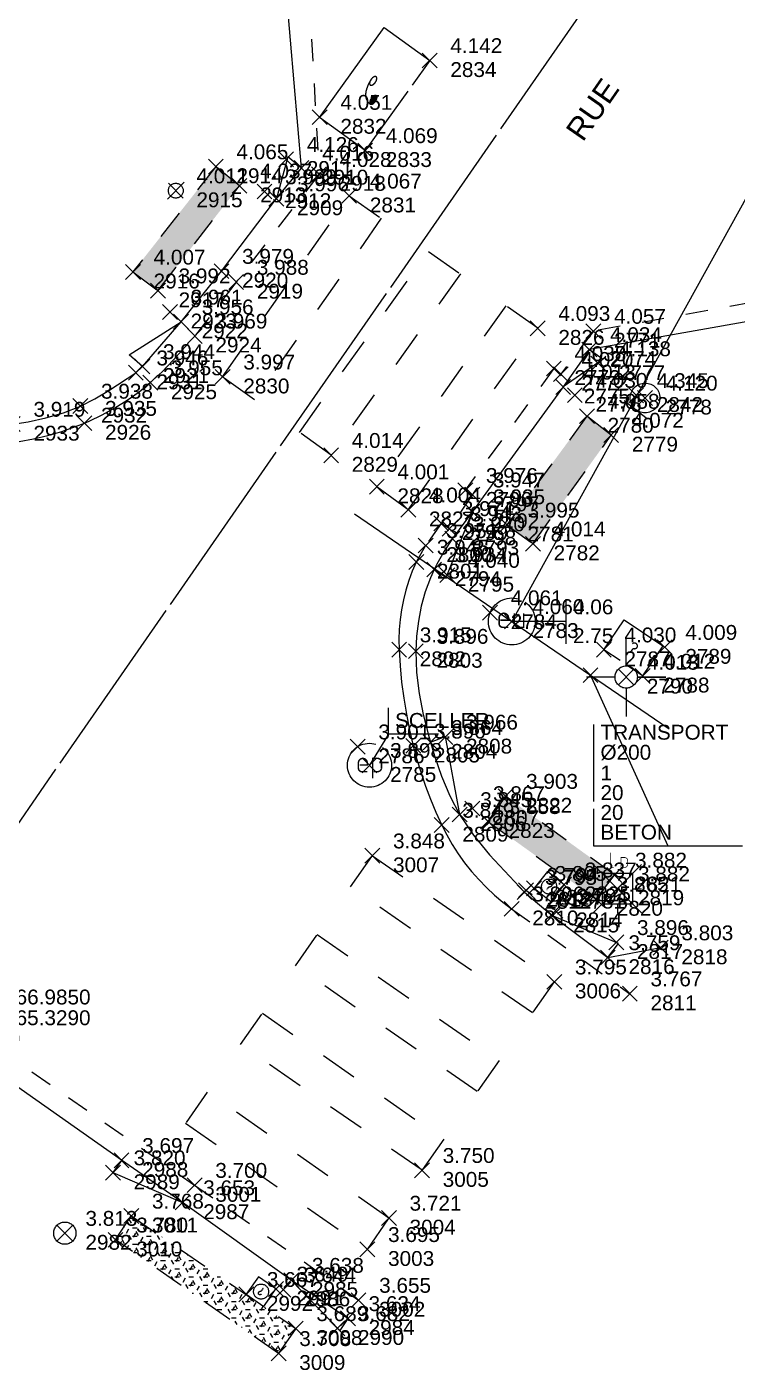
# Model space of a CAD drawing. Header units: metres. Extents: x 1223562 to 1223801, y 7191360 to 7191620.
# Drawn here: x 1223668.85 to 1223678.42, y 7191360.48 to 7191378.57 of the extents above; entities that cross this region are included whole.
import ezdxf
from ezdxf.enums import TextEntityAlignment as Align

# ---------------------------------------------------------------- set-up
doc = ezdxf.new("R2010")
doc.units = ezdxf.units.M
doc.header["$PDMODE"] = 3
doc.header["$PDSIZE"] = 0.1
for name, pattern in [('LL_0822', [2.5, 2.5, 0]), ('LL_0824', [0.35, 0.1, -0.25]), ('LL_0828', [0.8, 0.4, -0.4]), ('LL_0829', [0.6, 0.3, -0.3]), ('ML_0862', [1, 0.5, -0.5]), ('Socle_Continu', [2.5, 2.5, 0]), ('YL_2901', [2.5, 2.5, 0])]:
    doc.linetypes.add(name, pattern=pattern)
for name, color, linetype, lineweight, true_color in [('EAUPL_SCI', 5, 'Socle_Continu', 13, 0x0000ff), ('EAUPL_SCS', 5, 'Socle_Continu', 13, 0x0000ff), ('EAUUS_PSI', 7, 'Socle_Continu', 13, 0x7f3f00), ('EAUUS_SCI', 7, 'Socle_Continu', 13, 0x7f3f00), ('EAUUS_SCS', 7, 'Socle_Continu', 13, 0x7f3f00), ('EAUUS_SCT', 7, 'Socle_Continu', 13, 0x7f3f00), ('SIGTR_PSS', 7, 'Socle_Continu', 13, 0x9966cc), ('SIGTS_PSS', 7, 'Socle_Continu', 13, 0x9966cc)]:
    doc.layers.add(name, color=color, linetype=linetype, lineweight=lineweight, true_color=true_color)
for name, color, linetype, lineweight in [('EAUPO_SCS', 140, 'Socle_Continu', 13), ('ECPUB_SCS', 30, 'Socle_Continu', 13), ('HABIL_SCI', 7, 'Socle_Continu', 13), ('INDET_SCS', 7, 'Socle_Continu', 13), ('MARQU_SCS', 7, 'Socle_Continu', 13), ('SIGNV_SCS', 20, 'Socle_Continu', 13), ('SIGTA_SCI', 7, 'Socle_Continu', 13), ('SIGTM_PSI', 1, 'Socle_Continu', 13), ('SIGTM_SCI', 1, 'Socle_Continu', 13), ('SIGTO_PSI', 255, 'Socle_Continu', 13), ('SIGTO_SCI', 255, 'Socle_Continu', 13), ('TELEC_SCS', 3, 'Socle_Continu', 13), ('VOIRH_SCS', 7, 'Socle_Continu', 13), ('VOIRI_SCS', 7, 'Socle_Continu', 13)]:
    doc.layers.add(name, color=color, linetype=linetype, lineweight=lineweight)
doc.styles.add('Reseaux', font='arial.ttf')
doc.styles.get("Standard").update_dxf_attribs({"font": 'arial.ttf'})
doc.linetypes.add('CL_0181', pattern='A,3,-0.15,0.4,-0.381,["eu",Standard,S=0.254,R=0,X=-0.2,Y=-0.1],-0.381,0.4,-0.15', length=4.862)
pattern_1 = [(0, (0, 0), (0, 0.1099852), [0.0635, -0.127]), (120, (0, 0), (-0.0952499772403, -0.0549926), [0.0635, -0.127]), (60, (0.0635, 0), (-0.0952499772403, 0.0549926), [0.0635, -0.127])]

# ---------------------------------------------------------------- blocks, each defined once
blk = doc.blocks.new('YP_2900')
at = {"layer": 'SIGTO_PSI', "linetype": 'Socle_Continu'}
blk.add_line((0.5, 0), (0, 0), dxfattribs=at)
at = {"layer": 'SIGTO_PSI', "linetype": 'Socle_Continu', "flags": 128}
blk.add_lwpolyline([(0.5, -0.55), (0.5, 0.55)], dxfattribs=at)
at = {"layer": 'SIGTO_PSI', "color": 7, "linetype": 'Socle_Continu'}
blk.add_point((0, 0), dxfattribs=at)
at = {"layer": 'SIGTM_PSI', "color": 1, "linetype": 'Socle_Continu'}
blk.add_attdef('MAT', (0.589, 0.345), '', height=0.2, dxfattribs=at)
at = {"layer": 'SIGTM_PSI', "linetype": 'Socle_Continu', "flags": 9}
blk.add_attdef('CALQUE_MAT', (1.598, -0.695), '', height=0.2, dxfattribs=at)
at = {"layer": 'SIGTO_PSI', "linetype": 'Socle_Continu', "flags": 9}
for tag, p in [('ID', (1.598, 0.59)), ('NATURE', (1.598, 0.269)), ('FAMILLE', (1.598, -0.052)), ('CALQUE', (1.598, -0.374)), ('PCRS', (1.598, -1.016))]:
    blk.add_attdef(tag, p, '', height=0.2, dxfattribs=at)
at = {"layer": 'SIGTO_PSI', "linetype": 'Socle_Continu'}
for tag, p in [('X=', (0.589, 0.075)), ('Y=', (0.589, -0.204)), ('Z=', (0.589, -0.482))]:
    blk.add_attdef(tag, p, '', height=0.2, dxfattribs=at)
blk = doc.blocks.new('YP_1521')
at = {"layer": 'SIGTO_SCI', "color": 7, "linetype": 'Socle_Continu'}
blk.add_point((0, 0), dxfattribs=at)
at = {"layer": 'SIGTA_SCI', "linetype": 'Socle_Continu'}
blk.add_attdef('ALT', (0.278, 0.099), '', height=0.2, dxfattribs=at)
at = {"layer": 'SIGTA_SCI', "linetype": 'Socle_Continu', "flags": 9}
blk.add_attdef('CALQUE_ALT', (1.69, -1.18), '', height=0.2, dxfattribs=at)
at = {"layer": 'SIGTM_SCI', "linetype": 'Socle_Continu'}
blk.add_attdef('MAT', (0.278, -0.223), '', height=0.2, dxfattribs=at)
at = {"layer": 'SIGTM_SCI', "linetype": 'Socle_Continu', "flags": 9}
blk.add_attdef('CALQUE_MAT', (1.69, -1.501), '', height=0.2, dxfattribs=at)
at = {"layer": 'SIGTO_SCI', "linetype": 'Socle_Continu', "flags": 9}
for tag, p in [('ID', (1.69, 0.105)), ('NATURE', (1.69, -0.216)), ('FAMILLE', (1.69, -0.538)), ('CALQUE', (1.69, -0.859)), ('PCRS', (1.69, -1.823))]:
    blk.add_attdef(tag, p, '', height=0.2, dxfattribs=at)
blk = doc.blocks.new('LP_0841')
at = {"layer": 'VOIRI_SCS', "linetype": 'Socle_Continu', "flags": 128}
blk.add_lwpolyline([(0, 0), (0, 0.5), (1, 0)], dxfattribs=at)
at = {"layer": 'VOIRI_SCS', "linetype": 'Socle_Continu', "flags": 9}
for tag, p in [('ID', (1.428, 0.548)), ('NATURE', (1.428, 0.227)), ('FAMILLE', (1.428, -0.095)), ('CALQUE', (1.428, -0.416)), ('PCRS', (1.428, -0.737))]:
    blk.add_attdef(tag, p, '', height=0.2, dxfattribs=at)
blk = doc.blocks.new('HP_0569')
at = {"layer": 'SIGNV_SCS', "linetype": 'Socle_Continu'}
blk.add_line((-0.2, -0.2), (0.2, -0.2), dxfattribs=at)
blk.add_circle((0, 0), 0.2, dxfattribs=at)
at = {"layer": 'SIGNV_SCS', "linetype": 'Socle_Continu', "flags": 9}
for tag, p in [('ID', (0.713, 0.595)), ('NATURE', (0.713, 0.273)), ('FAMILLE', (0.713, -0.048)), ('CALQUE', (0.713, -0.369)), ('PCRS', (0.713, -0.69))]:
    blk.add_attdef(tag, p, '', height=0.2, dxfattribs=at)
blk = doc.blocks.new('CP_0161')
at = {"layer": 'EAUUS_SCS', "linetype": 'Socle_Continu', "const_width": 0.0333, "flags": 128}
for points in [[(-0.071, -0.125), (-0.195, -0.125, -0.405328), (-0.27, -0.05), (-0.27, 0.075, -0.999132), (-0.071, 0.075), (-0.071, 0.025), (-0.245, 0.025)], [(0.054, 0.175), (0.054, -0.038, 0.410802), (0.141, -0.125), (0.253, -0.125), (0.253, 0.175)]]:
    blk.add_lwpolyline(points, format="xyb", dxfattribs=at)
at = {"layer": 'EAUUS_SCS', "linetype": 'Socle_Continu'}
blk.add_circle((0, 0), 0.5, dxfattribs=at)
at = {"layer": 'EAUUS_SCS', "linetype": 'Socle_Continu', "flags": 9}
for tag, p in [('ID', (0.989, 0.577)), ('NATURE', (0.989, 0.255)), ('FAMILLE', (0.989, -0.066)), ('CALQUE', (0.989, -0.387)), ('PCRS', (0.989, -0.709)), ('TYPE', (0.989, -1.03))]:
    blk.add_attdef(tag, p, '', height=0.2, dxfattribs=at)
blk = doc.blocks.new('KP_0764')
at = {"layer": 'INDET_SCS', "linetype": 'Socle_Continu', "flags": 128}
blk.add_lwpolyline([(0, 1), (1, 1), (1, 0), (0, 0)], close=True, dxfattribs=at)
blk.add_lwpolyline([(0.437, 0.578, -1), (0.562, 0.578, -0.209077), (0.53, 0.497, 0.201083), (0.5, 0.426), (0.5, 0.391)], format="xyb", dxfattribs=at)
at = {"layer": 'INDET_SCS', "linetype": 'Socle_Continu'}
blk.add_lwpolyline([(0.494, 0.365, 0.098491), (0.493, 0.362, 0.098491), (0.492, 0.359, 0.098491), (0.493, 0.356, 0.098491), (0.494, 0.354, 0.098491), (0.497, 0.352, 0.098491), (0.5, 0.352, 0.098491), (0.503, 0.352, 0.098491), (0.506, 0.354, 0.098491), (0.507, 0.356, 0.098491), (0.508, 0.359, 0.098491), (0.507, 0.362, 0.098491), (0.506, 0.365, 0.098491), (0.503, 0.367, 0.098491), (0.5, 0.367, 0.098491), (0.497, 0.367, 0.098491)], format="xyb", close=True, dxfattribs=at)
blk.add_lwpolyline([(0.494, 0.365, 0.098491), (0.493, 0.362, 0.098491), (0.492, 0.359, 0.098491), (0.493, 0.356, 0.098491), (0.494, 0.354, 0.098491), (0.497, 0.352, 0.098491), (0.5, 0.352, 0.098491), (0.503, 0.352, 0.098491), (0.506, 0.354, 0.098491), (0.507, 0.356, 0.098491), (0.508, 0.359, 0.098491), (0.507, 0.362, 0.098491), (0.506, 0.365, 0.098491), (0.503, 0.367, 0.098491), (0.5, 0.367, 0.098491), (0.497, 0.367, 0.098491)], format="xyb", close=True, dxfattribs=at)
at = {"layer": 'INDET_SCS', "linetype": 'Socle_Continu', "flags": 9}
for tag, p in [('ID', (1.453, 0.86)), ('NATURE', (1.453, 0.539)), ('FAMILLE', (1.453, 0.218)), ('CALQUE', (1.453, -0.103)), ('PCRS', (1.453, -0.425))]:
    blk.add_attdef(tag, p, '', height=0.2, dxfattribs=at)
blk = doc.blocks.new('YP_2908')
at = {"layer": 'SIGTR_PSS', "linetype": 'Socle_Continu'}
for p, q in [((0, 0.15), (0, 0.533)), ((-0.15, 0), (-0.533, 0)), ((0.15, 0), (0.533, 0)), ((0.533, 0), (0.15, 0)), ((0, -0.15), (0, -0.533))]:
    blk.add_line(p, q, dxfattribs=at)
blk.add_circle((0, 0), 0.15, dxfattribs=at)
at = {"layer": 'SIGTR_PSS', "linetype": 'Socle_Continu', "flags": 9}
for tag, p in [('ID', (0.884, 0.274)), ('NATURE', (0.884, -0.047)), ('FAMILLE', (0.884, -0.368)), ('CALQUE', (0.884, -0.689)), ('PCRS', (0.884, -1.011))]:
    blk.add_attdef(tag, p, '', height=0.2, dxfattribs=at)
blk = doc.blocks.new('LP_0842')
at = {"layer": 'VOIRI_SCS', "linetype": 'Socle_Continu', "flags": 128}
blk.add_lwpolyline([(1, 0), (1, 0.5), (0, 0)], dxfattribs=at)
at = {"layer": 'VOIRI_SCS', "linetype": 'Socle_Continu', "flags": 9}
for tag, p in [('ID', (1.488, 0.614)), ('NATURE', (1.488, 0.292)), ('FAMILLE', (1.488, -0.029)), ('CALQUE', (1.488, -0.35)), ('PCRS', (1.488, -0.672))]:
    blk.add_attdef(tag, p, '', height=0.2, dxfattribs=at)
blk = doc.blocks.new('GP_0481')
at = {"layer": 'ECPUB_SCS', "linetype": 'Socle_Continu'}
for p, q in [((-0.325, 0.325), (0, 0)), ((0.203, 0.203), (-0.203, 0.203)), ((-0.203, 0.203), (-0.203, -0.203)), ((0, 0), (0.325, 0.325)), ((0.203, 0.203), (0.203, -0.203)), ((0, 0), (-0.325, -0.325)), ((-0.203, 0), (-0.325, 0)), ((0.325, -0.325), (0, 0)), ((0.203, 0), (0.325, 0)), ((-0.203, -0.203), (0.203, -0.203)), ((0, -0.203), (0, -0.325))]:
    blk.add_line(p, q, dxfattribs=at)
at = {"layer": 'ECPUB_SCS', "linetype": 'Socle_Continu', "const_width": 0.01, "flags": 128}
for points in [[(-0.092, 0.487), (-0.092, 0.321, 0.378783), (-0.059, 0.287), (-0.048, 0.287)], [(0.048, 0.22), (0.048, 0.42), (0.098, 0.42, -0.410802), (0.137, 0.381), (0.137, 0.323, -0.396178), (0.098, 0.287), (0.059, 0.287)]]:
    blk.add_lwpolyline(points, format="xyb", dxfattribs=at)
at = {"layer": 'ECPUB_SCS', "linetype": 'Socle_Continu', "flags": 9}
for tag, p in [('ID', (0.722, 0.587)), ('NATURE', (0.722, 0.266)), ('FAMILLE', (0.722, -0.055)), ('CALQUE', (0.722, -0.377)), ('PCRS', (0.722, -0.698))]:
    blk.add_attdef(tag, p, '', height=0.2, dxfattribs=at)
blk = doc.blocks.new('KP_0763')
at = {"layer": 'INDET_SCS', "linetype": 'Socle_Continu'}
blk.add_lwpolyline([(0, 0), (1, 0), (1, 1), (0, 1)], close=True, dxfattribs=at)
at = {"layer": 'INDET_SCS', "linetype": 'Socle_Continu', "flags": 128}
blk.add_lwpolyline([(0.426, 0.592, -1), (0.574, 0.592, -0.209077), (0.535, 0.496, 0.201083), (0.5, 0.412), (0.5, 0.371)], format="xyb", dxfattribs=at)
at = {"layer": 'INDET_SCS', "linetype": 'Socle_Continu'}
blk.add_lwpolyline([(0.494, 0.341, 0.098491), (0.492, 0.338, 0.098491), (0.491, 0.335, 0.098491), (0.492, 0.331, 0.098491), (0.494, 0.328, 0.098491), (0.496, 0.326, 0.098491), (0.5, 0.325, 0.098491), (0.504, 0.326, 0.098491), (0.506, 0.328, 0.098491), (0.508, 0.331, 0.098491), (0.509, 0.335, 0.098491), (0.508, 0.338, 0.098491), (0.506, 0.341, 0.098491), (0.504, 0.343, 0.098491), (0.5, 0.344, 0.098491), (0.496, 0.343, 0.098491)], format="xyb", close=True, dxfattribs=at)
blk.add_circle((0.5, 0.5), 0.353, dxfattribs=at)
at = {"layer": 'INDET_SCS', "linetype": 'Socle_Continu', "flags": 9}
for tag, p in [('NATURE', (1.315, 0.544)), ('ID', (1.315, 0.865)), ('CALQUE', (1.315, -0.099)), ('FAMILLE', (1.315, 0.223)), ('PCRS', (1.315, -0.42))]:
    blk.add_attdef(tag, p, '', height=0.2, dxfattribs=at)
blk = doc.blocks.new('AP_0001')
at = {"layer": 'EAUPO_SCS', "linetype": 'Socle_Continu'}
blk.add_line((0.113, 0.113), (-0.113, -0.113), dxfattribs=at)
blk.add_circle((0, 0), 0.1, dxfattribs=at)
at = {"layer": 'EAUPO_SCS', "linetype": 'Socle_Continu', "flags": 9}
for tag, p in [('ID', (0.809, 0.507)), ('NATURE', (0.809, 0.186)), ('FAMILLE', (0.809, -0.135)), ('CALQUE', (0.809, -0.456)), ('PCRS', (0.809, -0.778))]:
    blk.add_attdef(tag, p, '', height=0.2, dxfattribs=at)
blk = doc.blocks.new('LP_0844')
at = {"layer": 'VOIRI_SCS', "linetype": 'Socle_Continu'}
blk.add_circle((0, 0), 0.15, dxfattribs=at)
at = {"layer": 'VOIRI_SCS', "linetype": 'Socle_Continu', "flags": 9}
for tag, p in [('ID', (0.914, 0.102)), ('NATURE', (0.914, -0.22)), ('FAMILLE', (0.914, -0.541)), ('CALQUE', (0.914, -0.862)), ('PCRS', (0.914, -1.183))]:
    blk.add_attdef(tag, p, '', height=0.2, dxfattribs=at)
blk = doc.blocks.new('BP_0081')
at = {"layer": 'EAUPL_SCS', "linetype": 'Socle_Continu', "const_width": 0.0333, "flags": 128}
for points in [[(-0.051, -0.144), (-0.176, -0.144, -0.424), (-0.251, -0.069), (-0.251, 0.056, -0.997785), (-0.051, 0.056), (-0.051, 0.006), (-0.226, 0.006)], [(0.073, -0.295), (0.073, 0.156), (0.186, 0.156, -0.410802), (0.273, 0.068), (0.273, -0.062, -0.396178), (0.186, -0.144), (0.098, -0.144)]]:
    blk.add_lwpolyline(points, format="xyb", dxfattribs=at)
at = {"layer": 'EAUPL_SCS', "linetype": 'Socle_Continu'}
blk.add_circle((0, 0), 0.5, dxfattribs=at)
at = {"layer": 'EAUPL_SCS', "linetype": 'Socle_Continu', "flags": 9}
for tag, p in [('ID', (0.931, 0.67)), ('NATURE', (0.931, 0.348)), ('FAMILLE', (0.931, 0.027)), ('CALQUE', (0.931, -0.294)), ('PCRS', (0.931, -0.615)), ('TYPE', (0.931, -0.937))]:
    blk.add_attdef(tag, p, '', height=0.2, dxfattribs=at)
blk = doc.blocks.new('*U82')
at = {"layer": 'EAUPL_SCI', "linetype": 'Socle_Continu'}
blk.add_line((0.255, 0.417), (0, 0), dxfattribs=at)
at = {"layer": 'EAUPL_SCI', "linetype": 'Socle_Continu', "flags": 128}
blk.add_lwpolyline([(0.928, 0.417), (0.255, 0.417), (0.255, 0.774)], dxfattribs=at)
at = {"layer": 'EAUPL_SCI', "linetype": 'Socle_Continu'}
blk.add_point((0, 0), dxfattribs=at)
blk.add_attdef('TXT', (0.344, 0.504), '', height=0.2, dxfattribs=at)
at = {"layer": 'EAUPL_SCI', "linetype": 'Socle_Continu', "flags": 9}
for tag, p in [('ID', (1.967, 0.144)), ('NATURE', (1.967, -0.177)), ('FAMILLE', (1.967, -0.499)), ('CALQUE', (1.967, -0.82)), ('PCRS', (1.967, -1.141))]:
    blk.add_attdef(tag, p, '', height=0.2, dxfattribs=at)
blk = doc.blocks.new('CP_2101')
at = {"layer": 'EAUUS_PSI', "linetype": 'Socle_Continu'}
blk.add_line((0.733, 0), (0, 0), dxfattribs=at)
at = {"layer": 'EAUUS_PSI', "linetype": 'Socle_Continu', "flags": 128}
blk.add_lwpolyline([(0.733, -0.3), (0.733, 0.3)], dxfattribs=at)
at = {"layer": 'EAUUS_PSI', "linetype": 'Socle_Continu'}
blk.add_point((0, 0), dxfattribs=at)
at = {"layer": 'EAUUS_PSI', "linetype": 'Socle_Continu', "style": 'Reseaux', "flags": 9}
for tag, p in [('ID', (2.525, 0.541)), ('NATURE', (2.525, 0.22))]:
    blk.add_attdef(tag, p, '', height=0.2, dxfattribs=at)
at = {"layer": 'EAUUS_PSI', "linetype": 'Socle_Continu'}
for tag, p in [('TAMPON', (0.824, 0.196)), ('RADIER', (0.824, -0.192))]:
    blk.add_attdef(tag, text='', height=0.2, dxfattribs=at).set_placement(p, align=Align.MIDDLE_LEFT)
at = {"layer": 'EAUUS_PSI', "linetype": 'Socle_Continu', "flags": 9}
for tag, p in [('FAMILLE', (2.525, -0.101)), ('CALQUE', (2.525, -0.423)), ('PCRS', (2.525, -0.744))]:
    blk.add_attdef(tag, p, '', height=0.2, dxfattribs=at)
blk = doc.blocks.new('IP_0645')
at = {"layer": 'TELEC_SCS', "linetype": 'Socle_Continu'}
h = blk.add_hatch(color=256, dxfattribs=at)
edge = h.paths.add_edge_path()
edge.add_ellipse((0.552, 0.603), major_axis=(-0.0325, 0.0325), ratio=1, start_angle=-134.959, end_angle=45.041, ccw=False)
edge.add_ellipse((0.552, 0.603), major_axis=(0.0325, 0.0325), ratio=1, start_angle=135.041, end_angle=315.041, ccw=False)
h = blk.add_hatch(color=256, dxfattribs=at)
edge = h.paths.add_edge_path()
edge.add_ellipse((0.414, 0.404), major_axis=(0.0324, 0.0324), ratio=1, start_angle=-44.959, end_angle=135.041, ccw=False)
edge.add_ellipse((0.414, 0.404), major_axis=(0.0324, 0.0324), ratio=1, start_angle=135.041, end_angle=315.041, ccw=False)
at = {"layer": 'TELEC_SCS', "linetype": 'Socle_Continu', "flags": 128}
blk.add_lwpolyline([(0, 1), (1, 1), (1, 0), (0, 0)], close=True, dxfattribs=at)
at = {"layer": 'TELEC_SCS', "linetype": 'Socle_Continu'}
for points in [[(0.47, 0.622, 0.070816), (0.429, 0.592, 0.035655), (0.413, 0.573, 0.098491)], [(0.55, 0.649, 0.060394), (0.492, 0.633, 0.025244), (0.47, 0.622, 0.098491)], [(0.598, 0.603, 0.098311), (0.594, 0.621, 0.098491), (0.584, 0.636, 0.098491), (0.57, 0.646, 0.098491), (0.552, 0.649, 0.098491), (0.534, 0.646, 0.098491), (0.52, 0.636, 0.098491), (0.51, 0.621, 0.098491), (0.506, 0.603, 0.000179), (0.506, 0.603, 0.098491)], [(0.378, 0.5, 0.062521), (0.367, 0.41, 0.003745), (0.367, 0.404, 0.098491)], [(0.413, 0.573, 0.059478), (0.388, 0.529, 0.035459), (0.378, 0.5, 0.098491)], [(0.506, 0.603, 0.098311), (0.51, 0.586, 0.098491), (0.52, 0.571, 0.098491), (0.534, 0.561, 0.098491), (0.552, 0.557, 0.098491), (0.57, 0.561, 0.098491), (0.584, 0.571, 0.098491), (0.594, 0.586, 0.098491), (0.598, 0.603, 0.000179), (0.598, 0.603, 0.098491)], [(0.46, 0.404, 0.098311), (0.457, 0.422, 0.098491), (0.447, 0.437, 0.098491), (0.432, 0.447, 0.098491), (0.414, 0.45, 0.098491), (0.397, 0.447, 0.098491), (0.382, 0.437, 0.098491), (0.372, 0.422, 0.098491), (0.369, 0.404, 0.000179), (0.369, 0.404, 0.098491)], [(0.369, 0.404, 0.098311), (0.372, 0.387, 0.098491), (0.382, 0.372, 0.098491), (0.397, 0.362, 0.098491), (0.414, 0.359, 0.098491), (0.432, 0.362, 0.098491), (0.447, 0.372, 0.098491), (0.457, 0.387, 0.098491), (0.46, 0.404, 0.000179), (0.46, 0.404, 0.098491)]]:
    blk.add_lwpolyline(points, format="xyb", dxfattribs=at)
at = {"layer": 'TELEC_SCS', "linetype": 'Socle_Continu', "flags": 9}
for tag, p in [('ID', (1.139, 0.951)), ('NATURE', (1.139, 0.63)), ('FAMILLE', (1.139, 0.309)), ('CALQUE', (1.139, -0.012)), ('PCRS', (1.139, -0.334))]:
    blk.add_attdef(tag, p, '', height=0.2, dxfattribs=at)
blk = doc.blocks.new('*U91')
at = {"layer": 'EAUUS_SCI', "linetype": 'Socle_Continu'}
blk.add_line((1.045, -2.301), (0, 0), dxfattribs=at)
at = {"layer": 'EAUUS_SCI', "linetype": 'Socle_Continu', "flags": 128}
blk.add_lwpolyline([(2.045, -2.301), (0.045, -2.301), (0.045, -0.663)], dxfattribs=at)
at = {"layer": 'EAUUS_SCI', "linetype": 'Socle_Continu'}
blk.add_point((0, 0), dxfattribs=at)
at = {"layer": 'EAUUS_SCI', "linetype": 'Socle_Continu', "flags": 9}
for tag, p in [('ID', (2.47, 1.418)), ('NATURE', (2.47, 1.097)), ('FAMILLE', (2.47, 0.776)), ('CALQUE', (2.47, 0.454))]:
    blk.add_attdef(tag, p, '', height=0.2, dxfattribs=at)
at = {"layer": 'EAUUS_SCI', "linetype": 'Socle_Continu'}
for tag, p in [('TYPE', (0.134, -0.868)), ('DIAM', (0.134, -1.138)), ('NBR', (0.134, -1.417)), ('LARG', (0.134, -1.682)), ('HAUT', (0.134, -1.948)), ('MATER', (0.134, -2.214))]:
    blk.add_attdef(tag, p, '', height=0.2, dxfattribs=at)
blk = doc.blocks.new('ZP_1565')
at = {"layer": 'HABIL_SCI', "linetype": 'Socle_Continu'}
blk.add_attdef('TYPE', text='', height=0.3, dxfattribs=at).set_placement((0, 0), align=Align.MIDDLE_CENTER)
at = {"layer": 'HABIL_SCI', "linetype": 'Socle_Continu', "flags": 9}
for tag, p in [('ID', (0.547, -0.599)), ('NATURE', (0.547, -0.92)), ('FAMILLE', (0.547, -1.242)), ('CALQUE', (0.547, -1.563)), ('PCRS', (0.533, -1.833))]:
    blk.add_attdef(tag, p, '', height=0.2, dxfattribs=at)

msp = doc.modelspace()

# ---------------------------------------------------------------- hatches: boundary and pattern name
at = {"layer": 'VOIRH_SCS', "linetype": 'Socle_Continu'}
h = msp.add_hatch(dxfattribs=at)
h.set_pattern_fill('LL_0828', color=256, pattern_type=2)
h.set_pattern_definition(pattern_1)
h.paths.add_polyline_path([(1223766.644, 7191534.093), (1223766.476, 7191533.745), (1223767.544, 7191533.222), (1223767.716, 7191533.563)])
h.paths.add_polyline_path([(1223764.146, 7191526.481), (1223763.998, 7191526.123), (1223762.912, 7191526.626), (1223763.07, 7191526.987)])
h.paths.add_polyline_path([(1223761.261, 7191547.655), (1223761.611, 7191547.482), (1223761.318, 7191546.958), (1223760.632, 7191545.631), (1223760.366, 7191545.094), (1223760.009, 7191545.268), (1223760.274, 7191545.798), (1223760.97, 7191547.133)])
h.paths.add_polyline_path([(1223769.075, 7191542.832), (1223768.72, 7191543.01), (1223768.187, 7191541.953), (1223768.53, 7191541.765)])
h.paths.add_polyline_path([(1223676.723, 7191373.072), (1223676.396, 7191373.327), (1223675.318, 7191371.862), (1223675.669, 7191371.608)])
h.paths.add_polyline_path([(1223671.716, 7191376.429), (1223671.397, 7191376.687), (1223670.281, 7191375.269), (1223670.618, 7191375.016)])
h = msp.add_hatch(dxfattribs=at)
h.set_pattern_fill('LL_0828', color=256, pattern_type=2)
h.set_pattern_definition(pattern_1)
h.paths.add_polyline_path([(1223665.464, 7191374.607), (1223665.695, 7191374.928), (1223667.18, 7191373.925), (1223666.958, 7191373.591)])
h.paths.add_polyline_path([(1223676.52, 7191366.822), (1223676.766, 7191367.148), (1223675.298, 7191368.209), (1223675.063, 7191367.87)])
h = msp.add_hatch(dxfattribs=at)
h.set_pattern_fill('LL_0828', color=256, pattern_type=2)
h.set_pattern_definition(pattern_1)
h.paths.add_polyline_path([(1223672.473, 7191361.041), (1223672.243, 7191360.705), (1223670.046, 7191362.234), (1223670.259, 7191362.556)])

# ---------------------------------------------------------------- linework, layer by layer
at = {"layer": 'EAUUS_SCT', "linetype": 'CL_0181'}
for points in [[(1223737.335, 7191412.048, 6.4), (1223706.352, 7191429.98, 5.23), (1223692.286, 7191401.11, 3.7), (1223675.384, 7191370.562, 2.75)], [(1223673.265, 7191372.009, 2.75), (1223675.384, 7191370.562, 2.75)], [(1223675.384, 7191370.562, 2.75), (1223677.503, 7191369.114, 2.75)]]:
    msp.add_polyline3d(points, dxfattribs=at)
at = {"layer": 'MARQU_SCS', "linetype": 'ML_0862'}
for points in [[(1223671.489, 7191373.856, 3.997), (1223673.194, 7191376.293, 4.067), (1223673.626, 7191375.991, 4.071), (1223671.917, 7191373.547, 4.002)], [(1223672.95, 7191372.8, 4.014), (1223672.523, 7191373.108, 4.009), (1223674.26, 7191375.545, 4.078), (1223674.691, 7191375.242, 4.082)], [(1223673.99, 7191372.065, 4.004), (1223675.733, 7191374.51, 4.093), (1223675.302, 7191374.813, 4.089), (1223673.565, 7191372.377, 4.001)], [(1223673.506, 7191367.407, 3.848), (1223675.956, 7191365.709, 3.795), (1223675.662, 7191365.29, 3.788), (1223673.213, 7191366.987, 3.833)], [(1223672.471, 7191365.926, 3.796), (1223672.764, 7191366.345, 3.811), (1223675.212, 7191364.649, 3.776), (1223674.918, 7191364.23, 3.769)], [(1223671.73, 7191364.865, 3.758), (1223672.024, 7191365.285, 3.773), (1223674.469, 7191363.59, 3.757), (1223674.175, 7191363.171, 3.75)], [(1223673.439, 7191362.106, 3.695), (1223673.729, 7191362.528, 3.721), (1223671.282, 7191364.223, 3.736), (1223670.989, 7191363.804, 3.721)]]:
    msp.add_polyline3d(points, close=True, dxfattribs=at)
at = {"layer": 'SIGTS_PSS', "linetype": 'YL_2901'}
msp.add_polyline3d([(1223754.624, 7191615.542, 13.233), (1223774.768, 7191564.41, 13.107), (1223759.899, 7191516.921, 12.089), (1223739.481, 7191487.157, 10.877), (1223712.27, 7191430.488, 6.902), (1223666.985, 7191365.329, 3.888), (1223604.313, 7191397.356, 4.87), (1223562.746, 7191366.34, 4.088)], dxfattribs=at)
at = {"layer": 'VOIRI_SCS', "linetype": 'LL_0822'}
for points in [[(1223670.408, 7191373.996, 3.944), (1223670.929, 7191374.598, 3.956), (1223671.473, 7191375.279, 3.979), (1223672.213, 7191376.256, 3.996), (1223672.551, 7191376.668, 4.016), (1223672.32, 7191379.344, 3.997), (1223674.023, 7191381.738, 4.137), (1223676.725, 7191385.583, 4.378), (1223677.32, 7191386.447, 4.422), (1223677.575, 7191386.798, 4.45), (1223680.824, 7191391.442, 4.718)], [(1223664.173, 7191374.875, 3.9), (1223664.846, 7191374.42, 3.903), (1223665.177, 7191374.208, 3.911), (1223665.517, 7191374.012, 3.919), (1223665.869, 7191373.836, 3.925), (1223666.227, 7191373.673, 3.931), (1223666.569, 7191373.523, 3.928), (1223666.916, 7191373.389, 3.924), (1223667.061, 7191373.344, 3.923), (1223667.274, 7191373.288, 3.922), (1223667.641, 7191373.224, 3.921), (1223667.885, 7191373.2, 3.921), (1223668.131, 7191373.19, 3.92), (1223668.377, 7191373.195, 3.92), (1223668.623, 7191373.215, 3.919), (1223668.663, 7191373.22, 3.919), (1223668.868, 7191373.25, 3.923), (1223669.109, 7191373.302, 3.928), (1223669.345, 7191373.373, 3.933), (1223669.573, 7191373.463, 3.938), (1223669.767, 7191373.561, 3.94), (1223669.954, 7191373.67, 3.942), (1223670.319, 7191373.911, 3.946)], [(1223678.817, 7191374.645, 4.009), (1223676.429, 7191374.225, 4.034), (1223676.076, 7191373.72, 4.013), (1223674.855, 7191372.041, 3.935), (1223674.583, 7191371.677, 3.94), (1223674.473, 7191371.509, 3.938), (1223674.374, 7191371.334, 3.935), (1223674.338, 7191371.261, 3.934), (1223674.289, 7191371.151, 3.932), (1223674.219, 7191370.961, 3.928), (1223674.165, 7191370.766, 3.922), (1223674.126, 7191370.566, 3.914), (1223674.102, 7191370.365, 3.906), (1223674.092, 7191370.162, 3.896), (1223674.102, 7191369.876, 3.893), (1223674.137, 7191369.592, 3.886), (1223674.191, 7191369.309, 3.878), (1223674.262, 7191369.029, 3.868), (1223674.289, 7191368.935, 3.864), (1223674.344, 7191368.752, 3.862), (1223674.438, 7191368.479, 3.859), (1223674.549, 7191368.215, 3.853), (1223674.681, 7191367.963, 3.845), (1223674.868, 7191367.682, 3.847), (1223675.082, 7191367.417, 3.837), (1223675.554, 7191366.916, 3.795), (1223675.932, 7191366.597, 3.781), (1223676.678, 7191366.036, 3.759), (1223677.39, 7191366.169, 3.803)], [(1223670.408, 7191373.996, 3.944), (1223670.319, 7191373.911, 3.946)], [(1223673.177, 7191361.176, 3.634), (1223672.414, 7191361.691, 3.638), (1223670.949, 7191362.736, 3.653), (1223670.127, 7191363.305, 3.697), (1223664.72, 7191367.116, 3.778), (1223663.827, 7191367.727, 3.779), (1223661.804, 7191369.095, 3.808), (1223661.131, 7191369.619, 3.831)]]:
    msp.add_polyline3d(points, dxfattribs=at)
at = {"layer": 'VOIRI_SCS', "linetype": 'LL_0829'}
for points in [[(1223673.336, 7191380.258, 4.079), (1223672.643, 7191379.204, 4.023), (1223672.654, 7191379.004, 4.023), (1223672.787, 7191376.584, 4.028), (1223671.672, 7191375.132, 3.988), (1223671.114, 7191374.407, 3.969)], [(1223678.614, 7191374.856, 4.022), (1223676.483, 7191374.472, 4.057), (1223676.044, 7191373.891, 4.02), (1223675.949, 7191373.969, 4.038), (1223674.757, 7191372.328, 3.976), (1223674.851, 7191372.268, 3.947), (1223674.544, 7191371.811, 3.943), (1223674.433, 7191371.882, 3.974), (1223674.223, 7191371.585, 3.951), (1223674.097, 7191371.362, 3.945), (1223674.044, 7191371.238, 3.942), (1223673.997, 7191371.112, 3.938), (1223673.958, 7191370.983, 3.935), (1223673.925, 7191370.852, 3.932), (1223673.899, 7191370.72, 3.928), (1223673.88, 7191370.586, 3.925), (1223673.868, 7191370.452, 3.922), (1223673.864, 7191370.317, 3.918), (1223673.866, 7191370.182, 3.915), (1223673.88, 7191369.964, 3.911), (1223673.9, 7191369.746, 3.907), (1223673.929, 7191369.529, 3.903), (1223673.964, 7191369.313, 3.898), (1223674.007, 7191369.099, 3.894), (1223674.057, 7191368.886, 3.89), (1223674.106, 7191368.703, 3.883), (1223674.161, 7191368.523, 3.876), (1223674.222, 7191368.344, 3.87), (1223674.289, 7191368.167, 3.863), (1223674.362, 7191367.992, 3.856), (1223674.44, 7191367.82, 3.849), (1223674.507, 7191367.688, 3.845), (1223674.581, 7191367.559, 3.84), (1223674.661, 7191367.434, 3.836), (1223674.747, 7191367.313, 3.832), (1223674.84, 7191367.196, 3.828), (1223674.938, 7191367.085, 3.823), (1223675.041, 7191366.978, 3.819), (1223675.15, 7191366.877, 3.815), (1223675.264, 7191366.781, 3.81), (1223675.382, 7191366.692, 3.806), (1223676.974, 7191365.549, 3.767)], [(1223668.747, 7191372.983, 3.925), (1223668.942, 7191373.019, 3.928), (1223669.134, 7191373.064, 3.93), (1223669.323, 7191373.119, 3.932), (1223669.509, 7191373.185, 3.934), (1223669.627, 7191373.232, 3.935), (1223669.691, 7191373.26, 3.936), (1223669.868, 7191373.344, 3.94), (1223670.039, 7191373.439, 3.944), (1223670.205, 7191373.542, 3.948), (1223670.363, 7191373.655, 3.952), (1223670.514, 7191373.778, 3.955), (1223670.673, 7191373.925, 3.959), (1223670.824, 7191374.081, 3.963), (1223671.114, 7191374.407, 3.969)], [(1223661.274, 7191369.84, 3.868), (1223663.994, 7191367.922, 3.809), (1223671.112, 7191362.97, 3.7), (1223673.319, 7191361.422, 3.655)]]:
    msp.add_polyline3d(points, dxfattribs=at)
at = {"layer": 'VOIRI_SCS', "linetype": 'LL_0828'}
for points in [[(1223671.716, 7191376.429, 4.037), (1223671.397, 7191376.687, 4.065), (1223670.281, 7191375.269, 4.007), (1223670.618, 7191375.016, 3.992)], [(1223676.723, 7191373.072, 4.072), (1223676.396, 7191373.327, 4.058), (1223675.318, 7191371.862, 3.995), (1223675.669, 7191371.608, 4.014)], [(1223676.52, 7191366.822, 3.865), (1223676.766, 7191367.148, 3.882), (1223675.298, 7191368.209, 3.903), (1223675.063, 7191367.87, 3.858)], [(1223672.473, 7191361.041, 3.689), (1223672.243, 7191360.705, 3.708), (1223670.046, 7191362.234, 3.78), (1223670.259, 7191362.556, 3.768)]]:
    msp.add_polyline3d(points, close=True, dxfattribs=at)
at = {"layer": 'VOIRI_SCS', "linetype": 'LL_0824'}
msp.add_polyline3d([(1223675.554, 7191366.916, 3.795), (1223675.575, 7191366.944, 3.794), (1223675.973, 7191366.666, 3.794)], dxfattribs=at)

# ---------------------------------------------------------------- block references
at = {"layer": 'EAUPL_SCI', "linetype": 'Socle_Continu'}
msp.add_blockref('*U82', (1223673.467, 7191368.625), dxfattribs=at).add_auto_attribs({'TXT': 'SCELLER'})
at = {"layer": 'EAUPL_SCS', "linetype": 'Socle_Continu', "xscale": 0.5937519851839186, "yscale": 0.5937519851839186, "zscale": 0.5937519851839186}
msp.add_blockref('BP_0081', (1223673.467, 7191368.625, 3.898), dxfattribs=at)
at = {"layer": 'EAUPO_SCS', "linetype": 'Socle_Continu'}
msp.add_blockref('AP_0001', (1223670.858, 7191376.363, 4.011), dxfattribs=at)
at = {"layer": 'EAUUS_PSI', "linetype": 'Socle_Continu'}
msp.add_blockref('CP_2101', (1223675.384, 7191370.562, 4.06), dxfattribs=at).add_auto_attribs({'TAMPON': '4.06', 'RADIER': '2.75'})
at = {"layer": 'EAUUS_SCI', "linetype": 'Socle_Continu'}
msp.add_blockref('*U91', (1223676.444, 7191369.838), dxfattribs=at).add_auto_attribs({'TYPE': 'TRANSPORT', 'DIAM': 'Ø200', 'NBR': '1', 'LARG': '20', 'HAUT': '20', 'MATER': 'BETON'})
at = {"layer": 'EAUUS_SCS', "linetype": 'Socle_Continu', "xscale": 0.6318816715317321, "yscale": 0.6318816715317321}
msp.add_blockref('CP_0161', (1223675.384, 7191370.562, 4.06), dxfattribs=at)
at = {"layer": 'ECPUB_SCS', "linetype": 'Socle_Continu'}
msp.add_blockref('GP_0481', (1223676.806, 7191366.963, 3.882), dxfattribs=at)
at = {"layer": 'HABIL_SCI', "linetype": 'Socle_Continu', "rotation": 55.16023660517248}
msp.add_blockref('ZP_1565', (1223678.246, 7191380.008), dxfattribs=at).add_auto_attribs({'TYPE': 'RUE                          POISSONNIERE'})
at = {"layer": 'INDET_SCS', "linetype": 'Socle_Continu'}
for name, p, xscale, yscale, rotation in [('KP_0764', (1223676.623, 7191370.181, 4.03), 0.6311043244806613, 0.4867100868656553, 326.0108471538417), ('KP_0763', (1223675.684, 7191366.969, 3.805), 0.2877039061368492, 0.2877039061368492, 321.6028314345298), ('KP_0763', (1223672.207, 7191361.573, 3.649), 0.2875502876244833, 0.2875502876244833, 145.1101328723415)]:
    msp.add_blockref(name, p, dxfattribs=dict(at, xscale=xscale, yscale=yscale, rotation=rotation))
at = {"layer": 'SIGNV_SCS', "linetype": 'Socle_Continu', "rotation": 322.0425154988645}
msp.add_blockref('HP_0569', (1223677.179, 7191373.572, 4.12), dxfattribs=at)
at = {"layer": 'SIGTO_PSI', "color": 193, "linetype": 'Socle_Continu'}
msp.add_blockref('YP_2900', (1223666.985, 7191365.329, 3.888), dxfattribs=at).add_auto_attribs({'MAT': 'S.6', 'X=': 'X=1223666.9850', 'Y=': 'Y=7191365.3290', 'Z=': 'Z=3.8880'})
at = {"layer": 'SIGTO_SCI', "linetype": 'Socle_Continu'}
for p, values in [((1223674.278, 7191378.117, 4.142), {'ALT': '4.142', 'MAT': '2834'}), ((1223672.797, 7191377.353, 4.051), {'ALT': '4.051', 'MAT': '2832'}), ((1223673.408, 7191376.905, 4.069), {'ALT': '4.069', 'MAT': '2833'}), ((1223671.397, 7191376.687, 4.065), {'ALT': '4.065', 'MAT': '2914'}), ((1223672.345, 7191376.785, 4.126), {'ALT': '4.126', 'MAT': '2911'}), ((1223672.551, 7191376.668, 4.016), {'ALT': '4.016', 'MAT': '2910'}), ((1223672.787, 7191376.584, 4.028), {'ALT': '4.028', 'MAT': '2918'}), ((1223670.858, 7191376.363, 4.011), {'ALT': '4.011', 'MAT': '2915'}), ((1223671.716, 7191376.429, 4.037), {'ALT': '4.037', 'MAT': '2913'}), ((1223672.052, 7191376.351, 3.999), {'ALT': '3.999', 'MAT': '2912'}), ((1223673.194, 7191376.293, 4.067), {'ALT': '4.067', 'MAT': '2831'}), ((1223672.213, 7191376.256, 3.996), {'ALT': '3.996', 'MAT': '2909'}), ((1223670.281, 7191375.269, 4.007), {'ALT': '4.007', 'MAT': '2916'}), ((1223671.473, 7191375.279, 3.979), {'ALT': '3.979', 'MAT': '2920'}), ((1223671.672, 7191375.132, 3.988), {'ALT': '3.988', 'MAT': '2919'}), ((1223670.618, 7191375.016, 3.992), {'ALT': '3.992', 'MAT': '2917'}), ((1223670.78, 7191374.73, 3.961), {'ALT': '3.961', 'MAT': '2923'}), ((1223670.929, 7191374.598, 3.956), {'ALT': '3.956', 'MAT': '2922'}), ((1223675.733, 7191374.51, 4.093), {'ALT': '4.093', 'MAT': '2826'}), ((1223671.114, 7191374.407, 3.969), {'ALT': '3.969', 'MAT': '2924'}), ((1223676.483, 7191374.472, 4.057), {'ALT': '4.057', 'MAT': '2771'}), ((1223676.429, 7191374.225, 4.034), {'ALT': '4.034', 'MAT': '2774'}), ((1223670.408, 7191373.996, 3.944), {'ALT': '3.944', 'MAT': '2921'}), ((1223675.949, 7191373.969, 4.038), {'ALT': '4.038', 'MAT': '2773'}), ((1223676.55, 7191374.035, 4.138), {'ALT': '4.138', 'MAT': '2777'}), ((1223670.319, 7191373.911, 3.946), {'ALT': '3.946', 'MAT': '2931'}), ((1223670.514, 7191373.778, 3.955), {'ALT': '3.955', 'MAT': '2925'}), ((1223671.489, 7191373.856, 3.997), {'ALT': '3.997', 'MAT': '2830'}), ((1223676.044, 7191373.891, 4.02), {'ALT': '4.020', 'MAT': '2772'}), ((1223676.076, 7191373.72, 4.013), {'ALT': '4.013', 'MAT': '2775'}), ((1223676.233, 7191373.609, 4.03), {'ALT': '4.030', 'MAT': '2776'}), ((1223677.059, 7191373.606, 4.345), {'ALT': '4.345', 'MAT': '2842'}), ((1223669.573, 7191373.463, 3.938), {'ALT': '3.938', 'MAT': '2932'}), ((1223677.179, 7191373.572, 4.12), {'ALT': '4.120', 'MAT': '2778'}), ((1223668.663, 7191373.22, 3.919), {'ALT': '3.919', 'MAT': '2933'}), ((1223669.627, 7191373.232, 3.935), {'ALT': '3.935', 'MAT': '2926'}), ((1223676.396, 7191373.327, 4.058), {'ALT': '4.058', 'MAT': '2780'}), ((1223676.723, 7191373.072, 4.072), {'ALT': '4.072', 'MAT': '2779'}), ((1223672.95, 7191372.8, 4.014), {'ALT': '4.014', 'MAT': '2829'}), ((1223673.565, 7191372.377, 4.001), {'ALT': '4.001', 'MAT': '2828'}), ((1223674.757, 7191372.328, 3.976), {'ALT': '3.976', 'MAT': '2796'}), ((1223674.851, 7191372.268, 3.947), {'ALT': '3.947', 'MAT': '2797'}), ((1223673.99, 7191372.065, 4.004), {'ALT': '4.004', 'MAT': '2827'}), ((1223674.855, 7191372.041, 3.935), {'ALT': '3.935', 'MAT': '2792'}), ((1223674.433, 7191371.882, 3.974), {'ALT': '3.974', 'MAT': '2799'}), ((1223674.544, 7191371.811, 3.943), {'ALT': '3.943', 'MAT': '2798'}), ((1223675.318, 7191371.862, 3.995), {'ALT': '3.995', 'MAT': '2781'}), ((1223674.223, 7191371.585, 3.951), {'ALT': '3.951', 'MAT': '2800'}), ((1223674.583, 7191371.677, 3.94), {'ALT': '3.940', 'MAT': '2793'}), ((1223675.669, 7191371.608, 4.014), {'ALT': '4.014', 'MAT': '2782'}), ((1223674.097, 7191371.362, 3.945), {'ALT': '3.945', 'MAT': '2801'}), ((1223674.338, 7191371.261, 3.934), {'ALT': '3.934', 'MAT': '2794'}), ((1223674.515, 7191371.186, 4.04), {'ALT': '4.040', 'MAT': '2795'}), ((1223675.091, 7191370.681, 4.061), {'ALT': '4.061', 'MAT': '2784'}), ((1223675.384, 7191370.562, 4.06), {'ALT': '4.060', 'MAT': '2783'}), ((1223673.866, 7191370.182, 3.915), {'ALT': '3.915', 'MAT': '2802'}), ((1223674.092, 7191370.162, 3.896), {'ALT': '3.896', 'MAT': '2803'}), ((1223676.623, 7191370.181, 4.03), {'ALT': '4.030', 'MAT': '2787'}), ((1223677.443, 7191370.215, 4.009), {'ALT': '4.009', 'MAT': '2789'}), ((1223676.925, 7191369.813, 4.013), {'ALT': '4.013', 'MAT': '2790'}), ((1223677.147, 7191369.828, 4.012), {'ALT': '4.012', 'MAT': '2788'}), ((1223673.308, 7191368.875, 3.901), {'ALT': '3.901', 'MAT': '2786'}), ((1223674.057, 7191368.886, 3.89), {'ALT': '3.890', 'MAT': '2805'}), ((1223674.289, 7191368.935, 3.864), {'ALT': '3.864', 'MAT': '2804'}), ((1223674.489, 7191369.006, 3.966), {'ALT': '3.966', 'MAT': '2808'}), ((1223673.467, 7191368.625, 3.898), {'ALT': '3.898', 'MAT': '2785'}), ((1223675.298, 7191368.209, 3.903), {'ALT': '3.903', 'MAT': '2822'}), ((1223674.853, 7191368.043, 3.867), {'ALT': '3.867', 'MAT': '2807'}), ((1223674.44, 7191367.82, 3.849), {'ALT': '3.849', 'MAT': '2809'}), ((1223674.681, 7191367.963, 3.845), {'ALT': '3.845', 'MAT': '2806'}), ((1223675.063, 7191367.87, 3.858), {'ALT': '3.858', 'MAT': '2823'}), ((1223673.506, 7191367.407, 3.848), {'ALT': '3.848', 'MAT': '3007'}), ((1223676.766, 7191367.148, 3.882), {'ALT': '3.882', 'MAT': '2821'}), ((1223675.554, 7191366.916, 3.795), {'ALT': '3.795', 'MAT': '2812'}), ((1223675.575, 7191366.944, 3.794), {'ALT': '3.794', 'MAT': '2813'}), ((1223675.684, 7191366.969, 3.805), {'ALT': '3.805', 'MAT': '2824'}), ((1223676.088, 7191367.016, 3.837), {'ALT': '3.837', 'MAT': '2825'}), ((1223676.806, 7191366.963, 3.882), {'ALT': '3.882', 'MAT': '2819'}), ((1223676.52, 7191366.822, 3.865), {'ALT': '3.865', 'MAT': '2820'}), ((1223675.382, 7191366.692, 3.806), {'ALT': '3.806', 'MAT': '2810'}), ((1223675.932, 7191366.597, 3.781), {'ALT': '3.781', 'MAT': '2815'}), ((1223675.973, 7191366.666, 3.794), {'ALT': '3.794', 'MAT': '2814'}), ((1223676.792, 7191366.24, 3.896), {'ALT': '3.896', 'MAT': '2817'}), ((1223677.39, 7191366.169, 3.803), {'ALT': '3.803', 'MAT': '2818'}), ((1223676.678, 7191366.036, 3.759), {'ALT': '3.759', 'MAT': '2816'}), ((1223675.956, 7191365.709, 3.795), {'ALT': '3.795', 'MAT': '3006'}), ((1223676.974, 7191365.549, 3.767), {'ALT': '3.767', 'MAT': '2811'}), ((1223670.127, 7191363.305, 3.697), {'ALT': '3.697', 'MAT': '2988'}), ((1223670.012, 7191363.139, 3.82), {'ALT': '3.820', 'MAT': '2989'}), ((1223674.175, 7191363.171, 3.75), {'ALT': '3.750', 'MAT': '3005'}), ((1223671.112, 7191362.97, 3.7), {'ALT': '3.700', 'MAT': '3001'}), ((1223670.949, 7191362.736, 3.653), {'ALT': '3.653', 'MAT': '2987'}), ((1223670.259, 7191362.556, 3.768), {'ALT': '3.768', 'MAT': '3011'}), ((1223673.729, 7191362.528, 3.721), {'ALT': '3.721', 'MAT': '3004'}), ((1223669.363, 7191362.324, 3.813), {'ALT': '3.813', 'MAT': '2982'}), ((1223670.046, 7191362.234, 3.78), {'ALT': '3.780', 'MAT': '3010'}), ((1223673.439, 7191362.106, 3.695), {'ALT': '3.695', 'MAT': '3003'}), ((1223672.414, 7191361.691, 3.638), {'ALT': '3.638', 'MAT': '2985'}), ((1223671.807, 7191361.501, 3.667), {'ALT': '3.667', 'MAT': '2992'}), ((1223672.207, 7191361.573, 3.649), {'ALT': '3.649', 'MAT': '2991'}), ((1223672.307, 7191361.562, 3.644), {'ALT': '3.644', 'MAT': '2986'}), ((1223673.319, 7191361.422, 3.655), {'ALT': '3.655', 'MAT': '3002'}), ((1223673.177, 7191361.176, 3.634), {'ALT': '3.634', 'MAT': '2984'}), ((1223672.473, 7191361.041, 3.689), {'ALT': '3.689', 'MAT': '3008'}), ((1223673.034, 7191361.042, 3.682), {'ALT': '3.682', 'MAT': '2990'}), ((1223672.243, 7191360.705, 3.708), {'ALT': '3.708', 'MAT': '3009'})]:
    msp.add_blockref('YP_1521', p, dxfattribs=at).add_auto_attribs(values)
at = {"layer": 'SIGTR_PSS', "color": 193, "linetype": 'Socle_Continu'}
msp.add_blockref('YP_2908', (1223676.925, 7191369.813, 4.013), dxfattribs=at)
at = {"layer": 'TELEC_SCS', "linetype": 'Socle_Continu', "xscale": 1.4926, "yscale": 0.7578, "rotation": 54.34075617569615}
msp.add_blockref('IP_0645', (1223673.408, 7191376.905, 4.069), dxfattribs=at)
at = {"layer": 'VOIRI_SCS', "linetype": 'Socle_Continu'}
for name, p, xscale, yscale, zscale, rotation in [('LP_0842', (1223672.213, 7191376.256, 3.996), 0.5326, 0.4731574815480558, 1.999999997201658, 50.65387374457363), ('LP_0841', (1223676.429, 7191374.225, 4.034), 0.6172, 0.4511684155412833, 2.347489923254012, 235.0049907957296), ('LP_0842', (1223674.855, 7191372.041, 3.935), 0.9356, 0.3859483042958486, 2.000000004653565, 236.428994419635), ('LP_0841', (1223674.289, 7191368.935, 3.864), 1.0482, 0.4259445021991678, 2.243371824273691, 291.9905869855378), ('LP_0842', (1223675.932, 7191366.597, 3.781), 0.9336, 0.4676928388763352, 1.999999993270232, 323.090284421883), ('LP_0842', (1223670.949, 7191362.736, 3.653), 0.9999, 0.4027223133751072, 2.000000006292314, 145.3552983277285), ('LP_0841', (1223673.177, 7191361.176, 3.634), 0.92, 0.3921236171111117, 2.342667826032999, 146.0162895647135)]:
    msp.add_blockref(name, p, dxfattribs=dict(at, xscale=xscale, yscale=yscale, zscale=zscale, rotation=rotation))
at = {"layer": 'VOIRI_SCS', "linetype": 'Socle_Continu', "xscale": 0.7964861091453921, "yscale": 0.4732, "rotation": 49.1133191587786}
msp.add_blockref('LP_0841', (1223670.408, 7191373.996, 3.944), dxfattribs=at)
at = {"layer": 'VOIRI_SCS', "linetype": 'Socle_Continu'}
msp.add_blockref('LP_0844', (1223669.363, 7191362.324, 3.813), dxfattribs=at)

doc.saveas('drawing.dxf')
